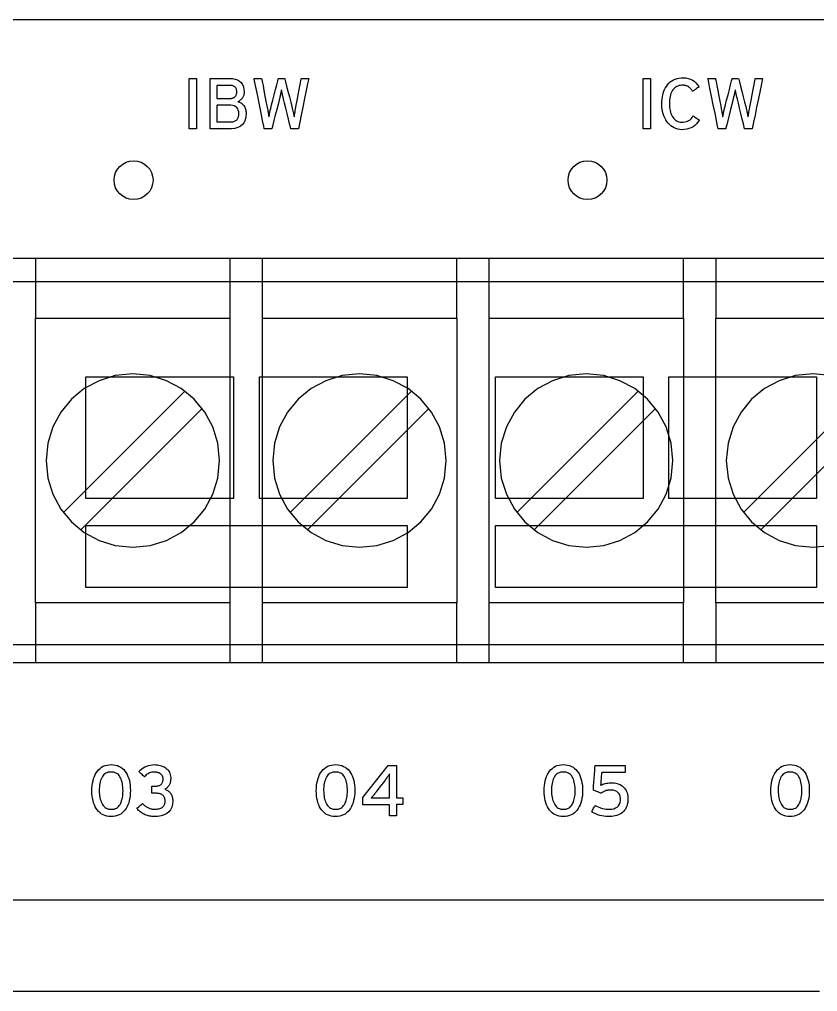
# Model space of a CAD drawing. Extents: x 1 to 47.7, y 0.2 to 35.
# Drawn here: x 27.587 to 29.128, y 6.655 to 8.532 of the extents above; entities that cross this region are included whole.
import ezdxf

# ---------------------------------------------------------------- set-up
doc = ezdxf.new("R2010")
doc.units = 0
doc.header["$MEASUREMENT"] = 0
for name, color, linetype in [('1_1__SCREW_TERMINAL_BLOCK_', 7, 'CONTINUOUS'), ('1_2__CONNECTORIZED_RELAY__', 7, 'CONTINUOUS'), ('8_0_____DWG', 7, 'CONTINUOUS')]:
    doc.layers.add(name, color=color, linetype=linetype)

msp = doc.modelspace()

# ---------------------------------------------------------------- linework, layer by layer
at = {"layer": '1_1__SCREW_TERMINAL_BLOCK_'}
for points in [[(29.1667, 8.0702), (29.1206, 8.0702), (29.0708, 8.0702), (29.0173, 8.0702), (28.9005, 8.0702), (28.7722, 8.0702), (28.6343, 8.0702), (28.4887, 8.0702), (28.3373, 8.0702), (28.0249, 8.0702), (27.7125, 8.0702), (27.5611, 8.0702)], [(27.6187, 8.0702), (27.6187, 7.9551)], [(27.9937, 8.0702), (27.9937, 7.9551)], [(28.0562, 7.9551), (28.0562, 8.0702)], [(28.4312, 7.9551), (28.4312, 8.0702)], [(28.4938, 7.9551), (28.4938, 8.0702)], [(28.8688, 7.9551), (28.8688, 8.0702)], [(28.9311, 8.0702), (28.9311, 7.9551)], [(27.9937, 7.4053), (27.6187, 7.4053), (27.6187, 7.9551), (27.9937, 7.9551), (27.9937, 7.4053)], [(28.4312, 7.4053), (28.0562, 7.4053), (28.0562, 7.9551), (28.4312, 7.9551), (28.4312, 7.4053)], [(28.8688, 7.4053), (28.4938, 7.4053), (28.4938, 7.9551), (28.8688, 7.9551), (28.8688, 7.4053)], [(29.3061, 7.4053), (28.9311, 7.4053), (28.9311, 7.9551), (29.3061, 7.9551), (29.3061, 7.4053)], [(29.1524, 7.8442), (29.1187, 7.8476), (29.085, 7.8442), (29.0536, 7.8344), (29.0251, 7.819), (29.0004, 7.7985), (28.98, 7.7737), (28.9646, 7.7453), (28.9548, 7.7139), (28.9514, 7.6802), (28.9548, 7.6465), (28.9646, 7.6151), (28.98, 7.5866), (29.0004, 7.5618), (29.0251, 7.5414), (29.0536, 7.5259), (29.085, 7.5162), (29.1187, 7.5128), (29.1524, 7.5162)], [(27.6723, 7.5799), (27.9066, 7.8142)], [(28.1098, 7.5799), (28.3441, 7.8142)], [(28.7816, 7.8142), (28.5473, 7.5799)], [(29.2191, 7.8142), (28.9849, 7.5799)], [(27.94, 7.7808), (27.7057, 7.5465)], [(28.3775, 7.7808), (28.1432, 7.5465)], [(28.5808, 7.5465), (28.815, 7.7808)], [(29.0183, 7.5465), (29.2526, 7.7808)], [(27.6187, 7.4053), (27.6187, 7.2902)], [(27.9937, 7.4053), (27.9937, 7.2902)], [(28.0562, 7.2902), (28.0562, 7.4053)], [(28.4312, 7.2902), (28.4312, 7.4053)], [(28.4938, 7.2902), (28.4938, 7.4053)], [(28.8688, 7.2902), (28.8688, 7.4053)], [(28.9311, 7.4053), (28.9311, 7.2902)], [(27.5611, 7.2902), (27.7125, 7.2902), (28.0249, 7.2902), (28.3373, 7.2902), (28.4887, 7.2902), (28.6343, 7.2902), (28.7722, 7.2902), (28.9005, 7.2902), (29.0173, 7.2902), (29.0708, 7.2902), (29.1206, 7.2902), (29.1667, 7.2902)]]:
    msp.add_lwpolyline(points, dxfattribs=at)
for points in [[(27.9736, 7.6802), (27.9702, 7.7139), (27.9604, 7.7453), (27.945, 7.7737), (27.9245, 7.7985), (27.8998, 7.819), (27.8713, 7.8344), (27.8399, 7.8442), (27.8061, 7.8476), (27.7724, 7.8442), (27.741, 7.8344), (27.7126, 7.819), (27.6879, 7.7985), (27.6674, 7.7737), (27.652, 7.7453), (27.6423, 7.7139), (27.6389, 7.6802), (27.6423, 7.6465), (27.652, 7.6151), (27.6674, 7.5866), (27.6879, 7.5618), (27.7126, 7.5414), (27.741, 7.5259), (27.7724, 7.5162), (27.8061, 7.5128), (27.8399, 7.5162), (27.8713, 7.5259), (27.8998, 7.5414), (27.9245, 7.5618), (27.945, 7.5866), (27.9604, 7.6151), (27.9702, 7.6465)], [(28.4111, 7.6802), (28.4077, 7.7139), (28.3979, 7.7453), (28.3825, 7.7737), (28.3621, 7.7985), (28.3373, 7.819), (28.3088, 7.8344), (28.2774, 7.8442), (28.2437, 7.8476), (28.21, 7.8442), (28.1786, 7.8344), (28.1502, 7.819), (28.1254, 7.7985), (28.105, 7.7737), (28.0895, 7.7453), (28.0798, 7.7139), (28.0764, 7.6802), (28.0798, 7.6465), (28.0895, 7.6151), (28.105, 7.5866), (28.1254, 7.5618), (28.1502, 7.5414), (28.1786, 7.5259), (28.21, 7.5162), (28.2437, 7.5128), (28.2774, 7.5162), (28.3088, 7.5259), (28.3373, 7.5414), (28.3621, 7.5618), (28.3825, 7.5866), (28.3979, 7.6151), (28.4077, 7.6465)], [(28.8484, 7.6802), (28.8451, 7.7139), (28.8353, 7.7453), (28.8199, 7.7737), (28.7995, 7.7985), (28.7748, 7.819), (28.7463, 7.8344), (28.7149, 7.8442), (28.6812, 7.8476), (28.6475, 7.8442), (28.6161, 7.8344), (28.5877, 7.819), (28.5629, 7.7985), (28.5425, 7.7737), (28.5271, 7.7453), (28.5173, 7.7139), (28.5139, 7.6802), (28.5173, 7.6465), (28.5271, 7.6151), (28.5425, 7.5866), (28.5629, 7.5618), (28.5877, 7.5414), (28.6161, 7.5259), (28.6475, 7.5162), (28.6812, 7.5128), (28.7149, 7.5162), (28.7463, 7.5259), (28.7748, 7.5414), (28.7995, 7.5618), (28.8199, 7.5866), (28.8353, 7.6151), (28.8451, 7.6465)]]:
    msp.add_lwpolyline(points, close=True, dxfattribs=at)
at = {"layer": '1_2__CONNECTORIZED_RELAY__'}
for points in [[(29.1689, 8.0251), (29.123, 8.0251), (29.0207, 8.0251), (28.9058, 8.0251), (28.7801, 8.0251), (28.6456, 8.0251), (28.504, 8.0251), (28.2071, 8.0251), (27.9042, 8.0251), (27.7552, 8.0251), (27.6103, 8.0251), (27.4713, 8.0251)], [(28.0008, 7.6067), (27.7158, 7.6067), (27.7158, 7.8417), (28.0008, 7.8417), (28.0008, 7.6067)], [(28.3358, 7.6067), (28.0508, 7.6067), (28.0508, 7.8417), (28.3358, 7.8417), (28.3358, 7.6067)], [(28.7908, 7.6067), (28.5058, 7.6067), (28.5058, 7.8417), (28.7908, 7.8417), (28.7908, 7.6067)], [(29.1258, 7.6067), (28.8408, 7.6067), (28.8408, 7.8417), (29.1258, 7.8417), (29.1258, 7.6067)], [(28.3358, 7.4351), (27.7158, 7.4351), (27.7158, 7.5551), (28.3358, 7.5551), (28.3358, 7.4351)], [(29.1258, 7.4351), (28.5058, 7.4351), (28.5058, 7.5551), (29.1258, 7.5551), (29.1258, 7.4351)], [(27.5478, 7.325), (27.8447, 7.325), (28.1475, 7.325), (28.2965, 7.325), (28.4414, 7.325), (28.5804, 7.325), (28.7117, 7.325), (28.8332, 7.325), (28.9434, 7.325), (29.0401, 7.325), (29.0829, 7.325), (29.1217, 7.325), (29.1562, 7.325)]]:
    msp.add_lwpolyline(points, dxfattribs=at)
at = {"layer": '8_0_____DWG'}
for points in [[(27.5588, 8.5317), (27.6118, 8.5317), (27.6657, 8.5317), (27.7205, 8.5317), (27.7761, 8.5317), (27.8326, 8.5317), (27.8899, 8.5317), (27.948, 8.5317), (28.0069, 8.5317), (28.0665, 8.5317), (28.127, 8.5317), (28.1882, 8.5317), (28.2502, 8.5317), (28.3763, 8.5317), (28.5053, 8.5317), (28.637, 8.5317), (28.7713, 8.5317), (28.9082, 8.5317), (29.0475, 8.5317), (29.1891, 8.5317)], [(27.9147, 8.3205), (27.9147, 8.4177), (27.9288, 8.4177), (27.9288, 8.3205), (27.9147, 8.3205)], [(28.7909, 8.3205), (28.7909, 8.4177), (28.805, 8.4177), (28.805, 8.3205), (28.7909, 8.3205)], [(28.315, 7.0162), (28.315, 6.9944), (28.3013, 6.9944), (28.3013, 7.0158), (28.2504, 7.0158), (28.2504, 7.0297), (28.2989, 7.0916), (28.315, 7.0916), (28.315, 7.0291), (28.3275, 7.0291), (28.3275, 7.0162), (28.315, 7.0162)], [(29.1891, 6.8317), (29.0475, 6.8317), (28.9082, 6.8317), (28.7713, 6.8317), (28.637, 6.8317), (28.5053, 6.8317), (28.3763, 6.8317), (28.2502, 6.8317), (28.1882, 6.8317), (28.127, 6.8317), (28.0665, 6.8317), (28.0069, 6.8317), (27.948, 6.8317), (27.8899, 6.8317), (27.8326, 6.8317), (27.7761, 6.8317), (27.7205, 6.8317), (27.6657, 6.8317), (27.6118, 6.8317), (27.5588, 6.8317)], [(29.1313, 6.6552), (29.0528, 6.6552), (28.975, 6.6552), (28.898, 6.6552), (28.8217, 6.6552), (28.7462, 6.6552), (28.6715, 6.6552), (28.5976, 6.6552), (28.5245, 6.6552), (28.4522, 6.6552), (28.3807, 6.6552), (28.3101, 6.6552), (28.2404, 6.6552), (28.1715, 6.6552), (28.1035, 6.6552), (28.0364, 6.6552), (27.9701, 6.6552), (27.9048, 6.6552), (27.8405, 6.6552), (27.777, 6.6552), (27.7146, 6.6552), (27.6531, 6.6552), (27.5925, 6.6552), (27.533, 6.6552)]]:
    msp.add_lwpolyline(points, dxfattribs=at)
for points in [[(28.0249, 8.3503), (28.0244, 8.3437), (28.023, 8.338), (28.0208, 8.333), (28.0177, 8.3289), (28.0138, 8.3256), (28.0089, 8.3231), (28.0033, 8.3215), (27.9967, 8.3206), (27.9925, 8.3205), (27.9899, 8.3205), (27.9853, 8.3205), (27.9794, 8.3205), (27.973, 8.3205), (27.9666, 8.3205), (27.9611, 8.3205), (27.9571, 8.3205), (27.9554, 8.3205), (27.9553, 8.3234), (27.9553, 8.3326), (27.9553, 8.3462), (27.9553, 8.3625), (27.9553, 8.3794), (27.9553, 8.3952), (27.9553, 8.408), (27.9553, 8.416), (27.9555, 8.4177), (27.9579, 8.4177), (27.9624, 8.4177), (27.9684, 8.4177), (27.9751, 8.4177), (27.9817, 8.4177), (27.9876, 8.4177), (27.9919, 8.4177), (27.994, 8.4177), (27.9986, 8.4174), (28.0039, 8.4165), (28.0084, 8.4149), (28.0123, 8.4127), (28.0155, 8.4097), (28.0179, 8.4061), (28.0197, 8.4018), (28.0207, 8.3968), (28.0211, 8.392), (28.021, 8.3904), (28.0208, 8.3888), (28.0206, 8.3873), (28.0202, 8.3858), (28.0198, 8.3845), (28.0193, 8.3831), (28.0187, 8.3819), (28.018, 8.3807), (28.0172, 8.3796), (28.0164, 8.3786), (28.0155, 8.3776), (28.0145, 8.3767), (28.0135, 8.3758), (28.0125, 8.375), (28.0113, 8.3742), (28.0102, 8.3735), (28.0092, 8.3729), (28.0106, 8.3725), (28.0119, 8.372), (28.0133, 8.3714), (28.0146, 8.3707), (28.0158, 8.3698), (28.0171, 8.3689), (28.0183, 8.3678), (28.0194, 8.3666), (28.0206, 8.3653), (28.0216, 8.3638), (28.0224, 8.3623), (28.0232, 8.3606), (28.0238, 8.3588), (28.0243, 8.3569), (28.0246, 8.3548), (28.0248, 8.3526)], [(28.1257, 8.3205), (28.1252, 8.3205), (28.1238, 8.3205), (28.1217, 8.3205), (28.1193, 8.3205), (28.1168, 8.3205), (28.1145, 8.3205), (28.1126, 8.3205), (28.1113, 8.3205), (28.111, 8.3206), (28.1102, 8.3237), (28.1086, 8.3304), (28.1064, 8.3395), (28.1039, 8.3499), (28.1013, 8.3605), (28.099, 8.3702), (28.0972, 8.3779), (28.0961, 8.3825), (28.0957, 8.3839), (28.0953, 8.3855), (28.095, 8.3871), (28.0946, 8.3886), (28.0943, 8.3901), (28.094, 8.3916), (28.0937, 8.393), (28.0934, 8.3943), (28.0932, 8.3957), (28.0929, 8.3953), (28.0926, 8.394), (28.0924, 8.3926), (28.092, 8.3912), (28.0917, 8.3897), (28.0914, 8.3882), (28.0911, 8.3867), (28.0907, 8.3851), (28.0904, 8.3835), (28.0899, 8.3816), (28.0885, 8.3761), (28.0864, 8.3678), (28.0839, 8.3578), (28.0812, 8.3471), (28.0786, 8.3369), (28.0764, 8.3284), (28.0749, 8.3225), (28.0744, 8.3205), (28.0739, 8.3205), (28.0724, 8.3205), (28.0704, 8.3205), (28.0681, 8.3205), (28.0656, 8.3205), (28.0633, 8.3205), (28.0615, 8.3205), (28.0603, 8.3205), (28.0599, 8.3207), (28.0589, 8.3259), (28.0567, 8.3365), (28.0538, 8.3507), (28.0505, 8.3669), (28.0472, 8.3833), (28.0442, 8.3982), (28.0418, 8.4099), (28.0404, 8.4167), (28.0403, 8.4177), (28.0413, 8.4177), (28.043, 8.4177), (28.0453, 8.4177), (28.0477, 8.4177), (28.0502, 8.4177), (28.0524, 8.4177), (28.054, 8.4177), (28.0548, 8.4177), (28.0551, 8.4166), (28.056, 8.4118), (28.0575, 8.404), (28.0593, 8.3943), (28.0613, 8.3839), (28.0632, 8.3738), (28.0649, 8.3651), (28.0661, 8.3589), (28.0666, 8.3563), (28.0668, 8.355), (28.0671, 8.3536), (28.0673, 8.3522), (28.0676, 8.3507), (28.0678, 8.3493), (28.0681, 8.3478), (28.0683, 8.3463), (28.0685, 8.3448), (28.0688, 8.3436), (28.0691, 8.3451), (28.0694, 8.3466), (28.0697, 8.348), (28.07, 8.3495), (28.0703, 8.3509), (28.0706, 8.3523), (28.0709, 8.3537), (28.0712, 8.3552), (28.0714, 8.3563), (28.0723, 8.3598), (28.0741, 8.3667), (28.0764, 8.3758), (28.079, 8.3861), (28.0816, 8.3964), (28.084, 8.4058), (28.0858, 8.413), (28.0869, 8.4171), (28.0871, 8.4177), (28.088, 8.4177), (28.0895, 8.4177), (28.0914, 8.4177), (28.0935, 8.4177), (28.0956, 8.4177), (28.0974, 8.4177), (28.0988, 8.4177), (28.0994, 8.4177), (28.0998, 8.4164), (28.1011, 8.4113), (28.1031, 8.4032), (28.1056, 8.3932), (28.1083, 8.3825), (28.1109, 8.3722), (28.1131, 8.3634), (28.1146, 8.3572), (28.1153, 8.3547), (28.1155, 8.3536), (28.1158, 8.3525), (28.1161, 8.3512), (28.1164, 8.35), (28.1166, 8.3487), (28.1169, 8.3474), (28.1172, 8.346), (28.1174, 8.3447), (28.1177, 8.3437), (28.118, 8.3452), (28.1182, 8.3466), (28.1185, 8.348), (28.1187, 8.3493), (28.1189, 8.3506), (28.1191, 8.3519), (28.1193, 8.353), (28.1195, 8.3542), (28.1197, 8.3552), (28.1204, 8.359), (28.1217, 8.3661), (28.1235, 8.3755), (28.1254, 8.386), (28.1274, 8.3965), (28.1292, 8.406), (28.1306, 8.4133), (28.1313, 8.4172), (28.1316, 8.4177), (28.1326, 8.4177), (28.1343, 8.4177), (28.1365, 8.4177), (28.1389, 8.4177), (28.1413, 8.4177), (28.1433, 8.4177), (28.1448, 8.4177), (28.1456, 8.4177), (28.1451, 8.4154), (28.1434, 8.4072), (28.1408, 8.3945), (28.1377, 8.379), (28.1343, 8.3625), (28.1311, 8.3467), (28.1283, 8.3333), (28.1264, 8.324)], [(28.8993, 8.3375), (28.8967, 8.3336), (28.8939, 8.3301), (28.8907, 8.3271), (28.8873, 8.3245), (28.8835, 8.3225), (28.8795, 8.3209), (28.8751, 8.3198), (28.8705, 8.3191), (28.8658, 8.3189), (28.8617, 8.3193), (28.8578, 8.32), (28.8542, 8.3211), (28.8508, 8.3225), (28.8475, 8.3242), (28.8445, 8.3264), (28.8417, 8.3288), (28.8391, 8.3316), (28.8367, 8.3348), (28.8345, 8.3381), (28.8326, 8.3417), (28.831, 8.3455), (28.8296, 8.3495), (28.8286, 8.3538), (28.8278, 8.3583), (28.8273, 8.3631), (28.8271, 8.3681), (28.8272, 8.3732), (28.8276, 8.378), (28.8282, 8.3826), (28.8292, 8.387), (28.8304, 8.3912), (28.8319, 8.3951), (28.8337, 8.3988), (28.8358, 8.4023), (28.8381, 8.4055), (28.8406, 8.4084), (28.8434, 8.411), (28.8463, 8.4132), (28.8494, 8.4151), (28.8528, 8.4166), (28.8564, 8.4178), (28.8601, 8.4186), (28.8641, 8.4191), (28.8686, 8.4192), (28.8735, 8.4188), (28.8781, 8.4179), (28.8823, 8.4165), (28.8861, 8.4147), (28.8896, 8.4124), (28.8928, 8.4096), (28.8956, 8.4064), (28.898, 8.4027), (28.8987, 8.401), (28.8978, 8.4004), (28.8962, 8.3994), (28.8943, 8.3981), (28.8921, 8.3967), (28.8901, 8.3954), (28.8883, 8.3942), (28.887, 8.3934), (28.8864, 8.393), (28.8857, 8.3942), (28.8849, 8.3954), (28.884, 8.3966), (28.8831, 8.3977), (28.8822, 8.3987), (28.8813, 8.3997), (28.8804, 8.4005), (28.8794, 8.4013), (28.8784, 8.402), (28.8773, 8.4026), (28.8762, 8.4031), (28.8749, 8.4036), (28.8737, 8.4039), (28.8723, 8.4042), (28.8709, 8.4045), (28.8694, 8.4046), (28.8678, 8.4047), (28.8657, 8.4047), (28.8631, 8.4044), (28.8605, 8.4039), (28.8581, 8.4032), (28.8559, 8.4022), (28.8539, 8.401), (28.852, 8.3996), (28.8502, 8.3979), (28.8486, 8.396), (28.8472, 8.3938), (28.8459, 8.3914), (28.8447, 8.3888), (28.8438, 8.386), (28.843, 8.3831), (28.8424, 8.3799), (28.8419, 8.3766), (28.8417, 8.3731), (28.8416, 8.3694), (28.8416, 8.3657), (28.8419, 8.3622), (28.8423, 8.3588), (28.8429, 8.3557), (28.8437, 8.3528), (28.8446, 8.35), (28.8457, 8.3474), (28.847, 8.345), (28.8484, 8.3428), (28.85, 8.3407), (28.8517, 8.3389), (28.8536, 8.3374), (28.8556, 8.3361), (28.8578, 8.335), (28.8602, 8.3343), (28.8627, 8.3337), (28.8654, 8.3335), (28.8684, 8.3335), (28.8714, 8.3338), (28.8742, 8.3344), (28.8769, 8.3353), (28.8793, 8.3366), (28.8816, 8.3382), (28.8837, 8.3401), (28.8855, 8.3423), (28.8872, 8.3448), (28.8878, 8.3454), (28.8888, 8.3448), (28.8903, 8.3437), (28.8922, 8.3424), (28.8942, 8.341), (28.8961, 8.3397), (28.8977, 8.3386), (28.8989, 8.3378)], [(29.0015, 8.3205), (29.001, 8.3205), (28.9996, 8.3205), (28.9976, 8.3205), (28.9952, 8.3205), (28.9927, 8.3205), (28.9903, 8.3205), (28.9884, 8.3205), (28.9872, 8.3205), (28.9868, 8.3206), (28.986, 8.3237), (28.9844, 8.3304), (28.9822, 8.3395), (28.9797, 8.3499), (28.9772, 8.3605), (28.9748, 8.3702), (28.973, 8.3779), (28.9719, 8.3825), (28.9715, 8.3839), (28.9712, 8.3855), (28.9708, 8.3871), (28.9705, 8.3886), (28.9701, 8.3901), (28.9698, 8.3916), (28.9695, 8.393), (28.9693, 8.3943), (28.969, 8.3957), (28.9687, 8.3953), (28.9685, 8.394), (28.9682, 8.3926), (28.9679, 8.3912), (28.9676, 8.3897), (28.9673, 8.3882), (28.9669, 8.3867), (28.9666, 8.3851), (28.9662, 8.3835), (28.9657, 8.3816), (28.9643, 8.3761), (28.9622, 8.3678), (28.9597, 8.3578), (28.957, 8.3471), (28.9544, 8.3369), (28.9523, 8.3284), (28.9508, 8.3225), (28.9503, 8.3205), (28.9497, 8.3205), (28.9483, 8.3205), (28.9463, 8.3205), (28.9439, 8.3205), (28.9414, 8.3205), (28.9392, 8.3205), (28.9373, 8.3205), (28.9361, 8.3205), (28.9358, 8.3207), (28.9347, 8.3259), (28.9326, 8.3365), (28.9297, 8.3507), (28.9264, 8.3669), (28.923, 8.3833), (28.92, 8.3982), (28.9176, 8.4099), (28.9162, 8.4167), (28.9161, 8.4177), (28.9171, 8.4177), (28.9189, 8.4177), (28.9211, 8.4177), (28.9236, 8.4177), (28.926, 8.4177), (28.9282, 8.4177), (28.9299, 8.4177), (28.9307, 8.4177), (28.9309, 8.4166), (28.9319, 8.4118), (28.9333, 8.404), (28.9352, 8.3943), (28.9372, 8.3839), (28.9391, 8.3738), (28.9407, 8.3651), (28.9419, 8.3589), (28.9424, 8.3563), (28.9427, 8.355), (28.9429, 8.3536), (28.9432, 8.3522), (28.9434, 8.3507), (28.9437, 8.3493), (28.9439, 8.3478), (28.9442, 8.3463), (28.9444, 8.3448), (28.9446, 8.3436), (28.9449, 8.3451), (28.9452, 8.3466), (28.9455, 8.348), (28.9458, 8.3495), (28.9461, 8.3509), (28.9464, 8.3523), (28.9467, 8.3537), (28.947, 8.3552), (28.9473, 8.3563), (28.9482, 8.3598), (28.9499, 8.3667), (28.9522, 8.3758), (28.9548, 8.3861), (28.9574, 8.3964), (28.9598, 8.4058), (28.9616, 8.413), (28.9627, 8.4171), (28.9629, 8.4177), (28.9638, 8.4177), (28.9653, 8.4177), (28.9672, 8.4177), (28.9693, 8.4177), (28.9714, 8.4177), (28.9732, 8.4177), (28.9746, 8.4177), (28.9753, 8.4177), (28.9756, 8.4164), (28.9769, 8.4113), (28.9789, 8.4032), (28.9814, 8.3932), (28.9841, 8.3825), (28.9867, 8.3722), (28.9889, 8.3634), (28.9905, 8.3572), (28.9911, 8.3547), (28.9914, 8.3536), (28.9917, 8.3525), (28.9919, 8.3512), (28.9922, 8.35), (28.9925, 8.3487), (28.9927, 8.3474), (28.993, 8.346), (28.9933, 8.3447), (28.9935, 8.3437), (28.9938, 8.3452), (28.9941, 8.3466), (28.9943, 8.348), (28.9946, 8.3493), (28.9948, 8.3506), (28.995, 8.3519), (28.9952, 8.353), (28.9953, 8.3542), (28.9955, 8.3552), (28.9962, 8.359), (28.9976, 8.3661), (28.9993, 8.3755), (29.0013, 8.386), (29.0033, 8.3965), (29.0051, 8.406), (29.0064, 8.4133), (29.0072, 8.4172), (29.0074, 8.4177), (29.0084, 8.4177), (29.0102, 8.4177), (29.0124, 8.4177), (29.0148, 8.4177), (29.0171, 8.4177), (29.0192, 8.4177), (29.0207, 8.4177), (29.0214, 8.4177), (29.021, 8.4154), (29.0193, 8.4072), (29.0167, 8.3945), (29.0135, 8.379), (29.0101, 8.3625), (29.0069, 8.3467), (29.0042, 8.3333), (29.0023, 8.324)], [(28.007, 8.3916), (28.0069, 8.3929), (28.0068, 8.3941), (28.0066, 8.3953), (28.0063, 8.3964), (28.006, 8.3974), (28.0056, 8.3985), (28.005, 8.3994), (28.0045, 8.4003), (28.0037, 8.4012), (28.0029, 8.4019), (28.0019, 8.4025), (28.0008, 8.4031), (27.9997, 8.4035), (27.9984, 8.4039), (27.997, 8.4041), (27.9955, 8.4043), (27.9939, 8.4044), (27.9929, 8.4044), (27.9904, 8.4044), (27.9867, 8.4044), (27.9824, 8.4044), (27.978, 8.4044), (27.9739, 8.4044), (27.9707, 8.4044), (27.9689, 8.4044), (27.9686, 8.4041), (27.9686, 8.4023), (27.9686, 8.3991), (27.9686, 8.3951), (27.9686, 8.3907), (27.9686, 8.3864), (27.9686, 8.3827), (27.9686, 8.3802), (27.9686, 8.3792), (27.9696, 8.3792), (27.9722, 8.3792), (27.9759, 8.3792), (27.9802, 8.3792), (27.9846, 8.3792), (27.9886, 8.3792), (27.9918, 8.3792), (27.9936, 8.3792), (27.9943, 8.3792), (27.9951, 8.3792), (27.9959, 8.3793), (27.9967, 8.3794), (27.9974, 8.3795), (27.9981, 8.3797), (27.9987, 8.3799), (27.9994, 8.3801), (27.9999, 8.3804), (28.0005, 8.3806), (28.001, 8.3809), (28.0016, 8.3812), (28.0021, 8.3815), (28.0025, 8.3818), (28.003, 8.3822), (28.0034, 8.3826), (28.0038, 8.3829), (28.0044, 8.3836), (28.005, 8.3844), (28.0055, 8.3853), (28.0059, 8.3862), (28.0063, 8.3872), (28.0066, 8.3883), (28.0068, 8.3893), (28.0069, 8.3905)], [(28.0108, 8.3499), (28.0105, 8.3535), (28.0098, 8.3566), (28.0086, 8.3593), (28.0069, 8.3615), (28.0047, 8.3633), (28.0021, 8.3647), (27.999, 8.3656), (27.9955, 8.366), (27.9937, 8.366), (27.9915, 8.366), (27.988, 8.366), (27.9837, 8.366), (27.9791, 8.366), (27.9748, 8.366), (27.9713, 8.366), (27.9691, 8.366), (27.9686, 8.3659), (27.9686, 8.3638), (27.9686, 8.3599), (27.9686, 8.3547), (27.9686, 8.3489), (27.9686, 8.3433), (27.9686, 8.3385), (27.9686, 8.3351), (27.9686, 8.3338), (27.9696, 8.3338), (27.9723, 8.3338), (27.9761, 8.3338), (27.9805, 8.3338), (27.9849, 8.3338), (27.989, 8.3338), (27.9921, 8.3338), (27.9937, 8.3338), (27.9952, 8.3338), (27.9973, 8.3339), (27.9992, 8.3342), (28.001, 8.3346), (28.0026, 8.3352), (28.004, 8.3359), (28.0053, 8.3367), (28.0064, 8.3376), (28.0074, 8.3387), (28.0082, 8.3398), (28.0089, 8.341), (28.0095, 8.3423), (28.01, 8.3436), (28.0104, 8.3451), (28.0106, 8.3466), (28.0108, 8.3482)], [(27.8452, 8.2214), (27.8444, 8.2139), (27.8422, 8.2069), (27.8388, 8.2005), (27.8342, 8.1949), (27.8286, 8.1904), (27.8223, 8.1869), (27.8152, 8.1847), (27.8077, 8.184), (27.8001, 8.1847), (27.7931, 8.1869), (27.7867, 8.1904), (27.7812, 8.1949), (27.7766, 8.2005), (27.7731, 8.2069), (27.7709, 8.2139), (27.7702, 8.2214), (27.7709, 8.229), (27.7731, 8.236), (27.7766, 8.2424), (27.7812, 8.248), (27.7867, 8.2526), (27.7931, 8.256), (27.8001, 8.2582), (27.8077, 8.259), (27.8152, 8.2582), (27.8223, 8.256), (27.8286, 8.2526), (27.8342, 8.248), (27.8388, 8.2424), (27.8422, 8.236), (27.8444, 8.229)], [(28.7212, 8.2214), (28.7204, 8.2139), (28.7182, 8.2069), (28.7148, 8.2005), (28.7102, 8.1949), (28.7046, 8.1904), (28.6983, 8.1869), (28.6912, 8.1847), (28.6837, 8.184), (28.6761, 8.1847), (28.6691, 8.1869), (28.6627, 8.1904), (28.6572, 8.1949), (28.6526, 8.2005), (28.6491, 8.2069), (28.6469, 8.2139), (28.6462, 8.2214), (28.6469, 8.229), (28.6491, 8.236), (28.6526, 8.2424), (28.6572, 8.248), (28.6627, 8.2526), (28.6691, 8.256), (28.6761, 8.2582), (28.6837, 8.259), (28.6912, 8.2582), (28.6983, 8.256), (28.7046, 8.2526), (28.7102, 8.248), (28.7148, 8.2424), (28.7182, 8.236), (28.7204, 8.229)], [(27.8015, 7.0432), (27.8014, 7.038), (27.801, 7.0331), (27.8004, 7.0284), (27.7994, 7.024), (27.7983, 7.0198), (27.7968, 7.0159), (27.7952, 7.0122), (27.7932, 7.0087), (27.791, 7.0054), (27.7885, 7.0026), (27.7858, 7.0001), (27.7828, 6.9979), (27.7796, 6.9962), (27.7761, 6.9948), (27.7724, 6.9938), (27.7685, 6.9931), (27.7643, 6.9929), (27.7601, 6.9931), (27.7562, 6.9938), (27.7525, 6.9948), (27.7491, 6.9961), (27.7459, 6.9979), (27.743, 7), (27.7403, 7.0025), (27.7378, 7.0053), (27.7356, 7.0085), (27.7337, 7.0119), (27.732, 7.0156), (27.7305, 7.0195), (27.7294, 7.0237), (27.7285, 7.0281), (27.7278, 7.0328), (27.7274, 7.0377), (27.7273, 7.0429), (27.7274, 7.0481), (27.7278, 7.053), (27.7285, 7.0577), (27.7294, 7.0621), (27.7306, 7.0663), (27.732, 7.0703), (27.7337, 7.074), (27.7357, 7.0775), (27.738, 7.0807), (27.7404, 7.0836), (27.7432, 7.0861), (27.7461, 7.0882), (27.7493, 7.09), (27.7528, 7.0913), (27.7565, 7.0923), (27.7604, 7.0929), (27.7645, 7.0932), (27.7687, 7.0929), (27.7727, 7.0923), (27.7764, 7.0913), (27.7798, 7.0899), (27.783, 7.0882), (27.786, 7.0861), (27.7887, 7.0836), (27.7911, 7.0808), (27.7933, 7.0776), (27.7952, 7.0742), (27.7969, 7.0705), (27.7983, 7.0666), (27.7995, 7.0624), (27.8004, 7.058), (27.801, 7.0533), (27.8014, 7.0483)], [(27.7873, 7.0429), (27.7872, 7.0465), (27.787, 7.05), (27.7866, 7.0533), (27.7861, 7.0565), (27.7855, 7.0595), (27.7847, 7.0623), (27.7837, 7.065), (27.7826, 7.0676), (27.7814, 7.07), (27.7799, 7.0721), (27.7783, 7.0739), (27.7764, 7.0754), (27.7744, 7.0767), (27.7721, 7.0777), (27.7697, 7.0784), (27.7671, 7.0789), (27.7643, 7.079), (27.7615, 7.0789), (27.7589, 7.0784), (27.7565, 7.0777), (27.7543, 7.0767), (27.7523, 7.0755), (27.7505, 7.074), (27.7489, 7.0721), (27.7474, 7.0701), (27.7462, 7.0677), (27.745, 7.0652), (27.7441, 7.0626), (27.7433, 7.0598), (27.7426, 7.0568), (27.7421, 7.0536), (27.7418, 7.0503), (27.7416, 7.0468), (27.7415, 7.0432), (27.7416, 7.0396), (27.7418, 7.0361), (27.7422, 7.0328), (27.7427, 7.0297), (27.7434, 7.0267), (27.7443, 7.0239), (27.7453, 7.0213), (27.7464, 7.0187), (27.7477, 7.0164), (27.7491, 7.0142), (27.7508, 7.0123), (27.7526, 7.0107), (27.7546, 7.0094), (27.7568, 7.0083), (27.7592, 7.0076), (27.7618, 7.0071), (27.7645, 7.007), (27.7674, 7.0071), (27.77, 7.0076), (27.7724, 7.0083), (27.7746, 7.0093), (27.7766, 7.0106), (27.7785, 7.0122), (27.7801, 7.0141), (27.7815, 7.0162), (27.7828, 7.0186), (27.7838, 7.0211), (27.7847, 7.0237), (27.7855, 7.0265), (27.7862, 7.0295), (27.7867, 7.0326), (27.787, 7.0359), (27.7872, 7.0393)], [(27.8833, 7.0233), (27.8827, 7.0168), (27.8813, 7.0112), (27.879, 7.0062), (27.8758, 7.0021), (27.8718, 6.9987), (27.8669, 6.9961), (27.8611, 6.9943), (27.8544, 6.9932), (27.8477, 6.9929), (27.8454, 6.993), (27.8431, 6.9932), (27.8409, 6.9935), (27.8387, 6.9939), (27.8365, 6.9944), (27.8344, 6.995), (27.8322, 6.9957), (27.8301, 6.9965), (27.828, 6.9975), (27.826, 6.9985), (27.8241, 6.9996), (27.8223, 7.0008), (27.8206, 7.0021), (27.819, 7.0034), (27.8175, 7.0049), (27.8161, 7.0064), (27.8148, 7.008), (27.8142, 7.009), (27.8149, 7.0096), (27.8161, 7.0107), (27.8177, 7.0121), (27.8195, 7.0137), (27.8213, 7.0152), (27.8229, 7.0166), (27.8241, 7.0177), (27.8248, 7.0183), (27.8255, 7.0177), (27.8266, 7.0165), (27.8277, 7.0154), (27.8288, 7.0143), (27.83, 7.0134), (27.8312, 7.0125), (27.8325, 7.0116), (27.8338, 7.0109), (27.8351, 7.0102), (27.8365, 7.0096), (27.8379, 7.009), (27.8393, 7.0086), (27.8407, 7.0082), (27.8421, 7.0078), (27.8436, 7.0076), (27.845, 7.0074), (27.8464, 7.0073), (27.8478, 7.0072), (27.8502, 7.0073), (27.8525, 7.0074), (27.8546, 7.0077), (27.8566, 7.008), (27.8584, 7.0085), (27.8601, 7.0091), (27.8616, 7.0098), (27.8629, 7.0106), (27.8641, 7.0116), (27.865, 7.0126), (27.8659, 7.0136), (27.8667, 7.0148), (27.8673, 7.016), (27.8678, 7.0173), (27.8682, 7.0188), (27.8685, 7.0203), (27.8686, 7.0218), (27.8687, 7.0235), (27.8686, 7.0252), (27.8683, 7.0267), (27.868, 7.0281), (27.8676, 7.0295), (27.867, 7.0307), (27.8663, 7.0318), (27.8655, 7.0329), (27.8646, 7.0338), (27.8636, 7.0346), (27.8625, 7.0354), (27.8613, 7.036), (27.86, 7.0365), (27.8587, 7.037), (27.8572, 7.0373), (27.8557, 7.0376), (27.8542, 7.0378), (27.8525, 7.0379), (27.8515, 7.0379), (27.8509, 7.0379), (27.8499, 7.0379), (27.8486, 7.0379), (27.8472, 7.0379), (27.8457, 7.0379), (27.8444, 7.0379), (27.8434, 7.0379), (27.8428, 7.0379), (27.8428, 7.0381), (27.8428, 7.0391), (27.8428, 7.0408), (27.8428, 7.0429), (27.8428, 7.0453), (27.8428, 7.0476), (27.8428, 7.0497), (27.8428, 7.0512), (27.8428, 7.0519), (27.8429, 7.052), (27.8436, 7.052), (27.8447, 7.052), (27.8461, 7.052), (27.8475, 7.052), (27.8489, 7.052), (27.8502, 7.052), (27.8511, 7.052), (27.8514, 7.052), (27.8527, 7.052), (27.8541, 7.0522), (27.8554, 7.0524), (27.8567, 7.0527), (27.8578, 7.0532), (27.8589, 7.0537), (27.8598, 7.0544), (27.8607, 7.0551), (27.8615, 7.056), (27.8622, 7.0569), (27.8628, 7.0578), (27.8633, 7.0588), (27.8638, 7.0598), (27.8641, 7.0609), (27.8644, 7.062), (27.8646, 7.0631), (27.8647, 7.0643), (27.8647, 7.0654), (27.8647, 7.0659), (27.8647, 7.0664), (27.8647, 7.0669), (27.8646, 7.0674), (27.8645, 7.0679), (27.8644, 7.0684), (27.8643, 7.0689), (27.8642, 7.0695), (27.864, 7.07), (27.8638, 7.0705), (27.8635, 7.071), (27.8632, 7.0716), (27.8629, 7.072), (27.8626, 7.0725), (27.8622, 7.073), (27.8618, 7.0735), (27.8614, 7.0739), (27.8609, 7.0744), (27.8604, 7.0748), (27.8599, 7.0752), (27.8594, 7.0757), (27.8588, 7.0761), (27.8581, 7.0764), (27.8575, 7.0768), (27.8568, 7.0771), (27.8561, 7.0774), (27.8553, 7.0777), (27.8544, 7.078), (27.8536, 7.0782), (27.8526, 7.0783), (27.8517, 7.0785), (27.8506, 7.0786), (27.8496, 7.0787), (27.8485, 7.0788), (27.8473, 7.0788), (27.8453, 7.0787), (27.8429, 7.0784), (27.8406, 7.0779), (27.8384, 7.0771), (27.8363, 7.0761), (27.8342, 7.0749), (27.8323, 7.0735), (27.8304, 7.0719), (27.8286, 7.07), (27.8281, 7.07), (27.8272, 7.0709), (27.8258, 7.0722), (27.8241, 7.0739), (27.8224, 7.0756), (27.8207, 7.0773), (27.8193, 7.0787), (27.8183, 7.0796), (27.8179, 7.08), (27.8206, 7.0828), (27.8235, 7.0852), (27.8265, 7.0873), (27.8297, 7.0891), (27.833, 7.0906), (27.8365, 7.0917), (27.8401, 7.0925), (27.8439, 7.093), (27.8476, 7.0932), (27.8507, 7.093), (27.8536, 7.0928), (27.8564, 7.0923), (27.859, 7.0917), (27.8616, 7.0909), (27.864, 7.0899), (27.8664, 7.0887), (27.8686, 7.0874), (27.8706, 7.0859), (27.8725, 7.0843), (27.8742, 7.0824), (27.8756, 7.0805), (27.8768, 7.0784), (27.8778, 7.0761), (27.8785, 7.0737), (27.879, 7.0711), (27.8793, 7.0684), (27.8794, 7.0659), (27.8792, 7.0641), (27.8791, 7.0623), (27.8788, 7.0607), (27.8785, 7.0591), (27.8781, 7.0576), (27.8776, 7.0562), (27.877, 7.0549), (27.8764, 7.0537), (27.8757, 7.0526), (27.8749, 7.0516), (27.8741, 7.0506), (27.8732, 7.0496), (27.8723, 7.0487), (27.8714, 7.0479), (27.8704, 7.0471), (27.8694, 7.0464), (27.8683, 7.0457), (27.869, 7.0452), (27.8705, 7.0447), (27.8719, 7.044), (27.8732, 7.0433), (27.8745, 7.0425), (27.8757, 7.0415), (27.8768, 7.0405), (27.8778, 7.0394), (27.8788, 7.0382), (27.8797, 7.0369), (27.8805, 7.0355), (27.8812, 7.034), (27.8818, 7.0325), (27.8823, 7.0308), (27.8827, 7.0291), (27.883, 7.0272), (27.8832, 7.0253)], [(28.2345, 7.0432), (28.2344, 7.038), (28.234, 7.0331), (28.2334, 7.0284), (28.2324, 7.024), (28.2313, 7.0198), (28.2298, 7.0159), (28.2281, 7.0122), (28.2262, 7.0087), (28.224, 7.0054), (28.2215, 7.0026), (28.2188, 7.0001), (28.2158, 6.9979), (28.2126, 6.9962), (28.2091, 6.9948), (28.2054, 6.9938), (28.2015, 6.9931), (28.1973, 6.9929), (28.1931, 6.9931), (28.1892, 6.9938), (28.1855, 6.9948), (28.1821, 6.9961), (28.1789, 6.9979), (28.176, 7), (28.1733, 7.0025), (28.1708, 7.0053), (28.1686, 7.0085), (28.1666, 7.0119), (28.1649, 7.0156), (28.1635, 7.0195), (28.1623, 7.0237), (28.1614, 7.0281), (28.1608, 7.0328), (28.1604, 7.0377), (28.1603, 7.0429), (28.1604, 7.0481), (28.1608, 7.053), (28.1615, 7.0577), (28.1624, 7.0621), (28.1636, 7.0663), (28.165, 7.0703), (28.1667, 7.074), (28.1687, 7.0775), (28.171, 7.0807), (28.1734, 7.0836), (28.1762, 7.0861), (28.1791, 7.0882), (28.1823, 7.09), (28.1858, 7.0913), (28.1894, 7.0923), (28.1934, 7.0929), (28.1975, 7.0932), (28.2017, 7.0929), (28.2057, 7.0923), (28.2094, 7.0913), (28.2128, 7.0899), (28.216, 7.0882), (28.219, 7.0861), (28.2217, 7.0836), (28.2241, 7.0808), (28.2263, 7.0776), (28.2282, 7.0742), (28.2299, 7.0705), (28.2313, 7.0666), (28.2325, 7.0624), (28.2334, 7.058), (28.234, 7.0533), (28.2344, 7.0483)], [(28.2203, 7.0429), (28.2202, 7.0465), (28.22, 7.05), (28.2196, 7.0533), (28.2191, 7.0565), (28.2185, 7.0595), (28.2177, 7.0623), (28.2167, 7.065), (28.2156, 7.0676), (28.2144, 7.07), (28.2129, 7.0721), (28.2112, 7.0739), (28.2094, 7.0754), (28.2074, 7.0767), (28.2051, 7.0777), (28.2027, 7.0784), (28.2001, 7.0789), (28.1973, 7.079), (28.1945, 7.0789), (28.1919, 7.0784), (28.1895, 7.0777), (28.1873, 7.0767), (28.1853, 7.0755), (28.1835, 7.074), (28.1819, 7.0721), (28.1804, 7.0701), (28.1792, 7.0677), (28.178, 7.0652), (28.1771, 7.0626), (28.1763, 7.0598), (28.1756, 7.0568), (28.1751, 7.0536), (28.1747, 7.0503), (28.1745, 7.0468), (28.1745, 7.0432), (28.1746, 7.0396), (28.1748, 7.0361), (28.1752, 7.0328), (28.1757, 7.0297), (28.1764, 7.0267), (28.1773, 7.0239), (28.1782, 7.0213), (28.1794, 7.0187), (28.1807, 7.0164), (28.1821, 7.0142), (28.1838, 7.0123), (28.1856, 7.0107), (28.1876, 7.0094), (28.1898, 7.0083), (28.1922, 7.0076), (28.1948, 7.0071), (28.1975, 7.007), (28.2003, 7.0071), (28.203, 7.0076), (28.2054, 7.0083), (28.2076, 7.0093), (28.2096, 7.0106), (28.2114, 7.0122), (28.2131, 7.0141), (28.2145, 7.0162), (28.2157, 7.0186), (28.2168, 7.0211), (28.2177, 7.0237), (28.2185, 7.0265), (28.2191, 7.0295), (28.2196, 7.0326), (28.22, 7.0359), (28.2202, 7.0393)], [(28.3017, 7.0752), (28.3009, 7.0741), (28.3001, 7.0729), (28.2992, 7.0717), (28.2982, 7.0703), (28.2972, 7.0689), (28.2961, 7.0675), (28.295, 7.066), (28.2938, 7.0644), (28.293, 7.0634), (28.2916, 7.0615), (28.2892, 7.0584), (28.2863, 7.0545), (28.283, 7.0502), (28.28, 7.0462), (28.2774, 7.0428), (28.2757, 7.0405), (28.275, 7.0396), (28.2738, 7.038), (28.2727, 7.0366), (28.2716, 7.0352), (28.2705, 7.0339), (28.2694, 7.0326), (28.2684, 7.0314), (28.2675, 7.0303), (28.2665, 7.0292), (28.2674, 7.0289), (28.269, 7.0289), (28.2706, 7.0289), (28.2724, 7.029), (28.2742, 7.029), (28.276, 7.029), (28.278, 7.029), (28.28, 7.029), (28.2815, 7.0291), (28.2827, 7.0291), (28.285, 7.0291), (28.2881, 7.0291), (28.2916, 7.0291), (28.2951, 7.0291), (28.2981, 7.0291), (28.3003, 7.0291), (28.3013, 7.0291), (28.3013, 7.0299), (28.3013, 7.0326), (28.3013, 7.0366), (28.3013, 7.0415), (28.3013, 7.0465), (28.3013, 7.0511), (28.3013, 7.0548), (28.3013, 7.0571), (28.3013, 7.0585), (28.3014, 7.0609), (28.3014, 7.0632), (28.3015, 7.0654), (28.3015, 7.0675), (28.3016, 7.0696), (28.3016, 7.0716), (28.3017, 7.0734)], [(28.6742, 7.0432), (28.6741, 7.038), (28.6737, 7.0331), (28.673, 7.0284), (28.6721, 7.024), (28.6709, 7.0198), (28.6695, 7.0159), (28.6678, 7.0122), (28.6659, 7.0087), (28.6637, 7.0054), (28.6612, 7.0026), (28.6585, 7.0001), (28.6555, 6.9979), (28.6523, 6.9962), (28.6488, 6.9948), (28.6451, 6.9938), (28.6411, 6.9931), (28.6369, 6.9929), (28.6328, 6.9931), (28.6289, 6.9938), (28.6252, 6.9948), (28.6218, 6.9961), (28.6186, 6.9979), (28.6156, 7), (28.6129, 7.0025), (28.6105, 7.0053), (28.6083, 7.0085), (28.6063, 7.0119), (28.6046, 7.0156), (28.6032, 7.0195), (28.602, 7.0237), (28.6011, 7.0281), (28.6005, 7.0328), (28.6001, 7.0377), (28.5999, 7.0429), (28.6001, 7.0481), (28.6005, 7.053), (28.6011, 7.0577), (28.602, 7.0621), (28.6032, 7.0663), (28.6047, 7.0703), (28.6064, 7.074), (28.6084, 7.0775), (28.6106, 7.0807), (28.6131, 7.0836), (28.6158, 7.0861), (28.6188, 7.0882), (28.622, 7.09), (28.6254, 7.0913), (28.6291, 7.0923), (28.633, 7.0929), (28.6372, 7.0932), (28.6414, 7.0929), (28.6453, 7.0923), (28.649, 7.0913), (28.6525, 7.0899), (28.6557, 7.0882), (28.6586, 7.0861), (28.6613, 7.0836), (28.6638, 7.0808), (28.666, 7.0776), (28.6679, 7.0742), (28.6696, 7.0705), (28.671, 7.0666), (28.6721, 7.0624), (28.673, 7.058), (28.6737, 7.0533), (28.6741, 7.0483)], [(28.66, 7.0429), (28.6599, 7.0465), (28.6597, 7.05), (28.6593, 7.0533), (28.6588, 7.0565), (28.6581, 7.0595), (28.6573, 7.0623), (28.6564, 7.065), (28.6553, 7.0676), (28.654, 7.07), (28.6526, 7.0721), (28.6509, 7.0739), (28.6491, 7.0754), (28.647, 7.0767), (28.6448, 7.0777), (28.6424, 7.0784), (28.6397, 7.0789), (28.6369, 7.079), (28.6342, 7.0789), (28.6316, 7.0784), (28.6292, 7.0777), (28.627, 7.0767), (28.625, 7.0755), (28.6232, 7.074), (28.6215, 7.0721), (28.6201, 7.0701), (28.6188, 7.0677), (28.6177, 7.0652), (28.6167, 7.0626), (28.6159, 7.0598), (28.6153, 7.0568), (28.6148, 7.0536), (28.6144, 7.0503), (28.6142, 7.0468), (28.6142, 7.0432), (28.6143, 7.0396), (28.6145, 7.0361), (28.6149, 7.0328), (28.6154, 7.0297), (28.6161, 7.0267), (28.6169, 7.0239), (28.6179, 7.0213), (28.6191, 7.0187), (28.6204, 7.0164), (28.6218, 7.0142), (28.6234, 7.0123), (28.6253, 7.0107), (28.6273, 7.0094), (28.6295, 7.0083), (28.6319, 7.0076), (28.6344, 7.0071), (28.6372, 7.007), (28.64, 7.0071), (28.6426, 7.0076), (28.645, 7.0083), (28.6473, 7.0093), (28.6493, 7.0106), (28.6511, 7.0122), (28.6527, 7.0141), (28.6542, 7.0162), (28.6554, 7.0186), (28.6565, 7.0211), (28.6574, 7.0237), (28.6582, 7.0265), (28.6588, 7.0295), (28.6593, 7.0326), (28.6597, 7.0359), (28.6599, 7.0393)], [(28.7617, 7.0274), (28.7616, 7.0235), (28.7612, 7.0199), (28.7605, 7.0164), (28.7595, 7.0133), (28.7583, 7.0103), (28.7569, 7.0076), (28.7551, 7.0051), (28.7531, 7.0029), (28.7509, 7.0009), (28.7485, 6.9991), (28.7459, 6.9976), (28.7431, 6.9962), (28.7402, 6.9951), (28.737, 6.9942), (28.7338, 6.9936), (28.7303, 6.9931), (28.7267, 6.9929), (28.7228, 6.9929), (28.7188, 6.9931), (28.7149, 6.9936), (28.7111, 6.9943), (28.7073, 6.9953), (28.7036, 6.9965), (28.7, 6.998), (28.6964, 6.9998), (28.6929, 7.0017), (28.6919, 7.0027), (28.6924, 7.0036), (28.6933, 7.0051), (28.6944, 7.007), (28.6955, 7.009), (28.6967, 7.011), (28.6977, 7.0127), (28.6983, 7.014), (28.6986, 7.0145), (28.7013, 7.0131), (28.7042, 7.0116), (28.7072, 7.0104), (28.7102, 7.0094), (28.7132, 7.0085), (28.7162, 7.0078), (28.7192, 7.0073), (28.7223, 7.0071), (28.7256, 7.007), (28.7303, 7.0073), (28.7344, 7.0082), (28.738, 7.0096), (28.741, 7.0114), (28.7434, 7.0138), (28.7453, 7.0167), (28.7465, 7.02), (28.7472, 7.0239), (28.7473, 7.028), (28.7468, 7.0316), (28.7459, 7.0348), (28.7444, 7.0374), (28.7425, 7.0397), (28.7401, 7.0414), (28.7373, 7.0428), (28.7339, 7.0437), (28.7301, 7.0441), (28.7275, 7.0441), (28.7263, 7.0441), (28.725, 7.044), (28.7238, 7.0439), (28.7226, 7.0437), (28.7215, 7.0435), (28.7203, 7.0433), (28.7193, 7.043), (28.7182, 7.0427), (28.7173, 7.0423), (28.7163, 7.0419), (28.7153, 7.0414), (28.7144, 7.0409), (28.7135, 7.0404), (28.7126, 7.0399), (28.7117, 7.0393), (28.7109, 7.0387), (28.7101, 7.038), (28.7095, 7.0382), (28.7081, 7.0388), (28.706, 7.0397), (28.7035, 7.0407), (28.701, 7.0417), (28.6986, 7.0427), (28.6966, 7.0435), (28.6954, 7.044), (28.695, 7.0442), (28.6952, 7.0466), (28.6955, 7.0517), (28.696, 7.0586), (28.6965, 7.0665), (28.6971, 7.0745), (28.6976, 7.0819), (28.698, 7.0876), (28.6982, 7.091), (28.6987, 7.0916), (28.7024, 7.0916), (28.7092, 7.0916), (28.718, 7.0916), (28.7277, 7.0916), (28.7374, 7.0916), (28.746, 7.0916), (28.7525, 7.0916), (28.7559, 7.0916), (28.7561, 7.0914), (28.7561, 7.0903), (28.7561, 7.0885), (28.7561, 7.0864), (28.7561, 7.084), (28.7561, 7.0817), (28.7561, 7.0798), (28.7561, 7.0784), (28.7561, 7.0778), (28.7548, 7.0778), (28.7507, 7.0778), (28.7446, 7.0778), (28.7373, 7.0778), (28.7296, 7.0778), (28.7223, 7.0778), (28.7162, 7.0778), (28.7122, 7.0778), (28.7109, 7.0777), (28.7108, 7.0767), (28.7106, 7.0742), (28.7103, 7.0707), (28.71, 7.0666), (28.7097, 7.0624), (28.7094, 7.0585), (28.7092, 7.0554), (28.709, 7.0535), (28.7096, 7.0534), (28.7115, 7.0544), (28.7135, 7.0553), (28.7156, 7.0561), (28.7178, 7.0567), (28.7202, 7.0573), (28.7227, 7.0576), (28.7253, 7.0579), (28.7281, 7.0581), (28.7314, 7.058), (28.7348, 7.0578), (28.7381, 7.0573), (28.7412, 7.0566), (28.744, 7.0557), (28.7467, 7.0546), (28.7491, 7.0532), (28.7513, 7.0517), (28.7533, 7.0499), (28.7551, 7.0479), (28.7566, 7.0458), (28.758, 7.0436), (28.7591, 7.0412), (28.7601, 7.0387), (28.7608, 7.0361), (28.7613, 7.0333), (28.7616, 7.0304)], [(29.1117, 7.0432), (29.1116, 7.038), (29.1112, 7.0331), (29.1105, 7.0284), (29.1096, 7.024), (29.1084, 7.0198), (29.107, 7.0159), (29.1053, 7.0122), (29.1034, 7.0087), (29.1012, 7.0054), (29.0987, 7.0026), (29.096, 7.0001), (29.093, 6.9979), (29.0898, 6.9962), (29.0863, 6.9948), (29.0826, 6.9938), (29.0786, 6.9931), (29.0744, 6.9929), (29.0703, 6.9931), (29.0664, 6.9938), (29.0627, 6.9948), (29.0593, 6.9961), (29.0561, 6.9979), (29.0531, 7), (29.0504, 7.0025), (29.048, 7.0053), (29.0458, 7.0085), (29.0438, 7.0119), (29.0421, 7.0156), (29.0407, 7.0195), (29.0395, 7.0237), (29.0386, 7.0281), (29.038, 7.0328), (29.0376, 7.0377), (29.0374, 7.0429), (29.0376, 7.0481), (29.038, 7.053), (29.0386, 7.0577), (29.0395, 7.0621), (29.0407, 7.0663), (29.0422, 7.0703), (29.0439, 7.074), (29.0459, 7.0775), (29.0481, 7.0807), (29.0506, 7.0836), (29.0533, 7.0861), (29.0563, 7.0882), (29.0595, 7.09), (29.0629, 7.0913), (29.0666, 7.0923), (29.0705, 7.0929), (29.0747, 7.0932), (29.0789, 7.0929), (29.0828, 7.0923), (29.0865, 7.0913), (29.09, 7.0899), (29.0932, 7.0882), (29.0961, 7.0861), (29.0988, 7.0836), (29.1013, 7.0808), (29.1035, 7.0776), (29.1054, 7.0742), (29.1071, 7.0705), (29.1085, 7.0666), (29.1096, 7.0624), (29.1105, 7.058), (29.1112, 7.0533), (29.1116, 7.0483)], [(29.0975, 7.0429), (29.0974, 7.0465), (29.0972, 7.05), (29.0968, 7.0533), (29.0963, 7.0565), (29.0956, 7.0595), (29.0948, 7.0623), (29.0939, 7.065), (29.0928, 7.0676), (29.0915, 7.07), (29.0901, 7.0721), (29.0884, 7.0739), (29.0866, 7.0754), (29.0845, 7.0767), (29.0823, 7.0777), (29.0799, 7.0784), (29.0772, 7.0789), (29.0744, 7.079), (29.0717, 7.0789), (29.0691, 7.0784), (29.0667, 7.0777), (29.0645, 7.0767), (29.0625, 7.0755), (29.0607, 7.074), (29.059, 7.0721), (29.0576, 7.0701), (29.0563, 7.0677), (29.0552, 7.0652), (29.0542, 7.0626), (29.0534, 7.0598), (29.0528, 7.0568), (29.0523, 7.0536), (29.0519, 7.0503), (29.0517, 7.0468), (29.0517, 7.0432), (29.0518, 7.0396), (29.052, 7.0361), (29.0524, 7.0328), (29.0529, 7.0297), (29.0536, 7.0267), (29.0544, 7.0239), (29.0554, 7.0213), (29.0566, 7.0187), (29.0579, 7.0164), (29.0593, 7.0142), (29.0609, 7.0123), (29.0628, 7.0107), (29.0648, 7.0094), (29.067, 7.0083), (29.0694, 7.0076), (29.0719, 7.0071), (29.0747, 7.007), (29.0775, 7.0071), (29.0801, 7.0076), (29.0825, 7.0083), (29.0848, 7.0093), (29.0868, 7.0106), (29.0886, 7.0122), (29.0902, 7.0141), (29.0917, 7.0162), (29.0929, 7.0186), (29.094, 7.0211), (29.0949, 7.0237), (29.0957, 7.0265), (29.0963, 7.0295), (29.0968, 7.0326), (29.0972, 7.0359), (29.0974, 7.0393)]]:
    msp.add_lwpolyline(points, close=True, dxfattribs=at)

doc.saveas('drawing.dxf')
